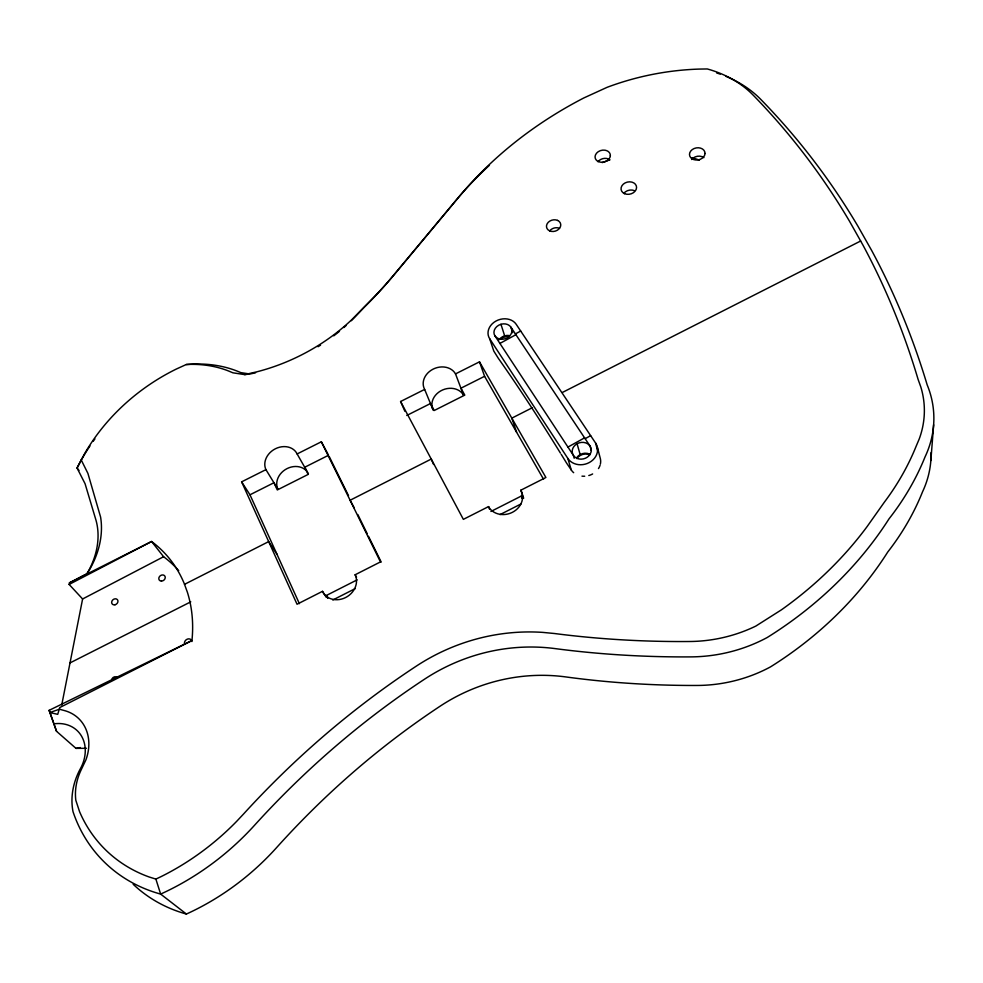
<?xml version="1.0" encoding="UTF-8"?>
<svg xmlns="http://www.w3.org/2000/svg" width="983" height="983" viewBox="0 0 983 983"><rect width="100%" height="100%" fill="white"/><g stroke="black" fill="none" stroke-linecap="round" stroke-linejoin="round"><path stroke-width="1.47" d="M930.864 460.511L933.629 424.803M61.732 705.008L82.609 598.979L163.596 556.722A146.43 119.791 -42.6 0 1 178.697 570.631M82.609 598.979L69.129 584.443L69.461 582.821L86.75 574.06L88.753 571.012A87.794 69.228 -38.9 0 0 100.585 517.046L87.917 473.401L81.22 459.958L85.165 452.708A184.595 153.078 -32.7 0 1 176.326 369.043L186.229 364.533L189.928 364.3A119.926 96.973 -33.1 0 1 240.798 372.618L249.903 374.007A159.983 122.764 -26 0 0 255.592 372.778M76.563 579.245L86.75 574.06A78.013 61.683 -39 0 0 96.076 520.511L85.066 483.722L77.067 468.031L81.22 459.958M567.928 447.068L584.578 437.853M585.143 438.701L590.648 435.653M515.399 333.913L520.683 331.025M499.917 343.436L515.915 334.687M69.129 584.443L151.579 541.498L163.596 556.722M81.638 576.689L86.75 574.06M184.521 584.344L268.678 541.608L276.85 554.019M532.331 407.724L511.824 418.144L516.567 432.164M562.436 392.438L860.641 241.007M488.526 506.601L463.362 519.368L400.585 401.506L424.644 389.415A17.313 14.376 -21.6 0 1 433.147 369.116A17.313 14.376 -21.6 0 1 455.522 373.896L479.495 361.842L545.897 477.492L520.818 490.21A18.149 15.789 -20.5 0 1 512.376 512.34A18.149 15.789 -20.5 0 1 488.526 506.601L489.559 509.231M321.343 441.785L380.458 561.92L355.121 574.772A18.333 15.888 -31.8 0 1 345.635 597.529A18.333 15.888 -31.8 0 1 322.485 591.336L297.05 604.25L241.621 481.854L265.926 469.641A17.473 14.462 -29.8 0 1 275.375 448.776A17.473 14.462 -29.8 0 1 297.124 453.949L321.343 441.785L327.867 453.888M490.922 511.467L521.346 496.034L522.747 498.541M327.634 598.082L326.405 595.452L357.161 579.847M500.04 514.601L521.064 503.923M332.795 600.011L355.354 588.547M70.014 662.911L190.763 601.842M191.955 640.535L59.779 707.539L57.714 714.334L49.912 712.54L49.15 710.328L191.955 640.535A149.06 121.155 -42.2 0 0 187.409 592.307L184.251 583.595A149.06 121.155 -42.2 0 0 151.579 541.498L69.461 582.821M406.753 415.477L430.48 403.534L434.265 410.489L464.799 395.105L460.941 388.199L484.582 376.305L479.495 361.842M241.621 481.854L249.977 494.793L273.95 482.739L277.304 489.952L308.158 474.42L304.705 467.257L328.592 455.227M86.406 748.284L75.998 748.382L56.547 731.315L49.912 712.54L59.447 709.21L63.244 710.267A46.668 38.349 -46.5 0 1 85.926 759.834L81.024 770.144A54.729 46.287 -47.4 0 0 75.826 800.297L79.562 811.663A156.174 135.015 -43.6 0 0 149.207 877.008L155.879 879.097L160.917 876.701A234.347 193.676 -43 0 0 236.682 821.321L243.243 814.342A1362.229 1092.322 65 0 1 416.374 666.081A201.085 192.017 -38.2 0 1 542.739 632.388L554.51 633.519A779.322 570.435 -10.3 0 0 689.673 641.506A137.46 121.29 -8.3 0 0 755.816 626.085L781.411 609.841A365.246 304.853 -15.9 0 0 867.153 526.519L884.356 502.19A284.222 238.746 -11.9 0 0 915.984 446.626L919.179 439.094A111.767 94.442 -3.2 0 0 920.801 386.933L918.097 379.389A1025.38 821.702 -44.3 0 0 863.148 245.455L849.558 221.322A1023.967 820.768 -44.3 0 0 753.089 95.056A116.154 90.043 -11.9 0 0 710.648 69.928L707.293 68.957L699.245 69.08A233.438 187.753 -10.5 0 0 607.113 87.315L583.791 97.968A400.941 334.404 -5.7 0 0 456.923 199.377L394.195 274.687A349.923 253.798 -27.1 0 1 374.068 296.964L351.644 319.794A169.383 129.559 -26 0 1 256.796 371.832L244.706 374.609L232.885 372.803L228.326 370.898A111.706 90.055 -33 0 0 188.711 364.41L186.229 364.533M602.21 162.613L609.423 159.971M75.998 748.382L80.385 747.547M244.706 374.609L247.298 374.314M559.536 228.339L557.877 227.835A7.2 5.726 -15.6 0 0 549.706 230.894M692.204 157.636L699.454 160.094M931.073 452.536A116.486 99.787 -2.2 0 1 922.558 491.758A281.445 240.036 -11.3 0 1 887.747 552.028A359.471 304.779 -15.6 0 1 770.488 666.892A140.987 125.984 -7.3 0 1 696.972 685.458A758.274 566.233 -9.9 0 1 565.925 676.943A182.052 175.318 -41.4 0 0 439.954 706.298A1252.649 1012.134 65.1 0 0 276.592 847.604A233.966 196.17 -43.9 0 1 186.401 914.043L160.647 894.088A165.021 142.977 -43.8 0 1 73.012 811.651A64.473 54.643 -47.7 0 1 80.471 768.546A36.31 29.908 -46.7 0 0 54.52 723.771M78.996 470.415L77.067 468.031A192.521 160.106 -32.8 0 1 89.969 445.963M597.504 450.349L595.587 443.05L516.186 324.292A15.212 12.496 -18.3 0 0 495.997 321.036A15.212 12.496 -18.3 0 0 489.694 338.766L493.798 351.078L498.393 358.402A327.978 33.987 60.6 0 1 560.408 453.052M494.965 335.891L573.372 455.362L574.207 458.25M489.694 338.766L567.842 458.422L571.246 469.948A15.826 13.688 -15.3 0 0 573.667 472.688M571.246 469.948L566.589 463.104A327.978 33.987 60.6 0 0 561.182 454.293M326.405 595.452L327.904 597.811M322.485 591.336L326.282 597.332M265.926 469.641L277.87 489.153A17.116 14.29 -30 0 1 285.119 469.714A17.116 14.29 -30 0 1 306.303 470.697M355.121 574.772L356.546 577.218M484.582 376.305L543.525 479.237M297.124 453.949L308.429 473.769M354.335 508.027L350.12 500.249L431.242 459.061L433.589 464.455M50.551 712.945L49.15 710.328L56.547 731.315M329.256 456.579L348.51 495.678M357.812 514.564L367.163 533.572M368.502 536.288L381.207 562.079M249.977 494.793L299.385 603.648M400.585 401.506L404.898 411.287M424.644 389.415L433.331 410.452M455.522 373.896L463.583 395.215A16.969 14.204 -21.6 0 0 442.62 389.956A16.969 14.204 -21.6 0 0 432.569 408.756M521.346 496.034L522.28 498.651M520.818 490.21L523.669 498.221M500.961 324.292L504.93 336.714M155.879 879.097L160.647 894.088A242.42 200.876 -43.1 0 0 254.511 825.302A1326.214 1066.002 65 0 1 424.472 679.228A189.141 180.86 -38.6 0 1 555.063 648.596A782.8 575.239 -10.2 0 0 690.914 656.89A146.16 129.252 -8.1 0 0 767.231 637.5A371.918 311.341 -15.9 0 0 888.964 518.926A291.312 245.406 -11.8 0 0 925.052 456.886A120.688 102.232 -3.1 0 0 927.166 384.857A1027.063 825.72 -44.5 0 0 871.688 250.53L857.975 226.287A1027.063 825.72 -44.5 0 0 760.781 99.406A124.03 96.469 -11.8 0 0 726.081 76.416M512.635 332.696L510.914 327.167L590.07 446.11L591.25 450.472M577.082 443.751A9.633 8.306 -15.4 0 0 576.849 458.275A9.633 8.306 -15.4 0 0 591.287 450.226A9.633 8.306 -15.4 0 0 577.082 443.751L580.388 455.387M597.136 446.319L600.183 457.98A15.826 13.688 -15.3 0 1 600.404 463.951M111.632 680.457A3.293 2.74 -42.5 0 1 117.21 677.631M93.225 441.244A192.521 160.106 -32.8 0 1 94.909 438.922M184.669 644.246A3.981 3.367 -39.4 0 1 187.372 639.11A3.981 3.367 -39.4 0 1 191.918 641.555M186.401 914.043A159.135 139.291 -44.9 0 1 133.172 884.27M489.436 165.279A407.712 341.003 -5.6 0 0 452.831 204.108L390.681 278.705A340.265 247.605 -27.1 0 1 364.177 307.347L356.264 315.666A159.983 122.764 -26 0 1 351.263 320.728M716.632 72.939A124.03 96.469 -11.8 0 1 720.22 74.155M597.983 161.716A7.667 5.959 -13.7 0 1 606.671 158.46L608.452 158.963A7.667 5.959 -13.7 0 1 609.964 159.848M623.763 193.43A7.803 6.144 -12.8 0 1 634.428 190.653M691.713 159.529A7.778 6.045 -10.5 0 1 703.877 157.636M346.028 325.631A159.983 122.764 -26 0 1 343.866 327.548M339.454 331.308A159.983 122.764 -26 0 1 333.753 335.83M320.544 345.131A159.983 122.764 -26 0 1 318.05 346.716M499.106 339.749A9.056 7.483 -18.2 0 1 509.255 335.547M576.652 457.783A9.535 8.245 -15.3 0 1 589.579 454.085M595.587 443.05A16.011 13.799 -15.4 0 1 589.456 462.452A16.011 13.799 -15.4 0 1 567.842 458.422M600.085 465.143A15.826 13.688 -15.3 0 1 598.475 468.572M592.626 473.953A15.826 13.688 -15.3 0 1 588.792 475.539M584.713 476.214A15.826 13.688 -15.3 0 1 581.973 476.141M500.863 338.938A9.056 7.471 -18.2 0 1 509.538 336.419M576.874 458.594A9.523 8.233 -15.3 0 1 589.8 454.896M705.02 153.471L704.713 155.068A7.827 6.07 -10.6 0 1 696.038 160.008A7.827 6.07 -10.6 0 1 689.488 154.282L689.808 152.684A7.827 6.07 -10.6 0 1 698.471 147.769A7.827 6.07 -10.6 0 1 705.02 153.471M610.332 155.769L609.976 157.366A7.717 5.984 -13.8 0 1 600.33 162.158L598.536 161.654A7.717 5.984 -13.8 0 1 595.084 156.58L595.452 154.995A7.717 5.984 -13.8 0 1 605.061 150.202L606.855 150.718A7.717 5.984 -13.8 0 1 610.332 155.769M557.582 220.401L555.911 219.897A7.25 5.751 -15.6 0 0 547.212 223.682A7.25 5.751 -15.6 0 0 549.632 230.87L551.303 231.374A7.25 5.751 -15.6 0 0 560.027 227.589A7.25 5.751 -15.6 0 0 557.582 220.401M115.011 604.778A3.391 2.789 -39.3 0 0 117.432 599.691A3.391 2.789 -39.3 0 0 111.964 601.043A3.391 2.789 -39.3 0 0 115.011 604.778M161.433 581.088A3.44 2.851 -37.3 0 0 165.07 576.468A3.44 2.851 -37.3 0 0 159.553 576.468A3.44 2.851 -37.3 0 0 161.433 581.088M624.61 193.688A7.852 6.168 -12.9 0 0 636.566 187.692A7.852 6.168 -12.9 0 0 625.2 182.875A7.852 6.168 -12.9 0 0 624.61 193.688M500.298 339.123A9.154 7.52 -18.3 0 0 511.738 328.961A9.154 7.52 -18.3 0 0 496.82 326.553A9.154 7.52 -18.3 0 0 500.298 339.123"/></g></svg>
